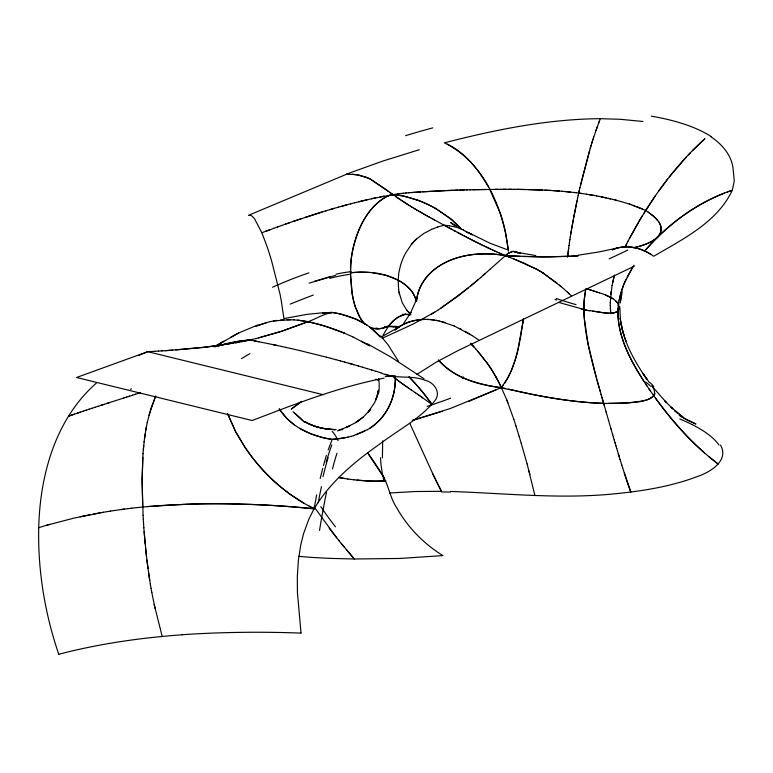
<?xml version="1.0" encoding="UTF-8"?>
<svg xmlns="http://www.w3.org/2000/svg" width="773" height="773" viewBox="0 0 773 773"><rect width="100%" height="100%" fill="white"/><g stroke="black" fill="none" stroke-linecap="round" stroke-linejoin="round"><path stroke-width="1.16" d="M379.176 387.679L379.166 384.403M610.245 302.687L612.023 285.546M58.758 654.258A295.441 228.393 70.1 0 1 38.727 527.669C40.012 474.912 55.521 418.792 96.538 382.964M618.014 308.408C616.786 337.047 631.841 363.088 647.117 386.181M142.783 457.394L142.116 481.966L143.082 515.311M143.053 453.384L142.116 478.245L142.696 507.011L131.69 508.199M379.166 388.49L378.809 392.549M619.598 306.224C618.835 319.114 595.993 310.417 588.243 310.543M382.693 440.823L382.403 457.829M143.005 453.857L143.739 445.461M143.314 449.857L144.155 441.547M610.747 294.165L611.095 291.286M618.226 305.673L618.564 302.929M144.116 441.924L145.179 433.856M568.657 248.297L567.585 257.09L569.054 245.379M144.599 438.001L146.464 426.445M569.025 245.592L569.469 242.461M522.79 322.882L517.939 349.667A63.782 15.837 -83.9 0 1 515.378 359.242L511.649 369.871L507.639 378.297L501.406 387.428L498.711 388.635M569.43 242.712L569.894 239.562M620.178 303.016L622.217 291.962M620.284 302.233L621.115 296.648M416.57 300.658L417.12 296.967A47.607 45.491 11.8 0 1 422.097 283.594C435.015 261.661 462.186 253.573 486.304 253.873A111.051 106.123 11.7 0 1 505.542 255.621L519.958 256.385M569.846 239.843L570.339 236.673M570.281 236.992L571.257 230.953M607.974 403.438C616.332 402.26 665.572 406.125 652.277 386.49M570.735 234.142L573.228 219.735M619.018 300.214C613.83 329.491 628.613 357.435 643.89 381.311M571.672 228.499L577.006 200.854M145.778 430.068L147.228 422.686M585.605 289.566L584.069 301.663A56.854 27.326 82.2 0 0 583.876 309.606C584.417 333.318 590.582 356.411 596.775 379.166M378.509 390.288L377.591 395.119L378.499 390.355L375.91 399.873L377.437 395.515L374.741 402.433L367.832 412.656L370.625 409.255L363.783 416.579L355.667 422.667L359.86 419.778M573.682 217.358L577.566 198.236M316.659 494.865L314.089 508.779L308.823 519.224L303.528 533.785L300.716 545.11L298.349 560.618L297.325 576.484L297.421 592.562L301.026 633.019M585.828 288.687L584.282 298.726L583.876 309.606A79.986 38.447 82.2 0 0 584.311 318.341L588.05 343.985L595.944 376.161M612.061 285.566L613.965 276.976M619.028 300.156L623.676 284.464L632.623 267.303M577.537 198.371L578.136 195.637M578.117 195.704L579.924 187.655M579.315 190.351L578.697 193.057L575.962 192.709M147.199 422.638L150.986 408.376L155.856 395.853M612.641 282.705L614.487 275.091M579.885 187.81L589.596 150.349M580.494 185.201L590.959 145.797M320.225 478.419L322.728 468.293M619.569 297.508L621.801 289.556L625.956 279.343M323.472 465.472L326.37 455.432M148.986 415.304L154.88 398.008M654.818 394.153L654.992 393.583M331.714 312.717L331.047 312.379M590.214 148.261L592.34 141.343M591.606 143.71L593.046 139.159M593.017 139.246L593.741 136.995M593.722 137.063L599.568 120.598M328.158 449.925L332.235 439.383A97.485 93.108 46.3 0 0 341.405 438.426L348.082 437.122M416.376 299.866L409.806 314.601M595.886 130.656L597.345 126.559M598.824 122.569L600.321 118.675L620.448 119.303L642.972 121.496M626.671 243.804L625.396 246.481L627.985 241.157M628.024 241.166L639.426 220.45L655.398 195.724M383.089 335.202L388.423 326.225L392.935 321.23A127.468 55.463 79.3 0 1 400.675 315.886L405.429 314.176M629.357 238.528L642.527 215.425M627.067 277.034L633.928 265.303M331.627 312.891C324.583 313.123 314.389 319.916 306.398 322.264M462.351 378.557L463.307 376.895M411.033 312.398L403.873 323.046M654.567 394.723C648.586 401.689 637.976 401.313 629.589 402.704C613.839 404.047 597.983 403.477 582.272 401.999C558.773 399.747 535.525 395.399 512.547 390.094C486.401 385.292 457.258 381.62 438.62 360.276M644.083 212.923C661.079 185.742 681.013 160.185 704.918 138.715L692.415 150.687M504.537 383.34C516.49 364.875 519.842 342.478 523.031 321.124A98.471 23.992 -83.9 0 0 523.263 319.085M658.799 190.941L667.553 179.191M503.494 384.809L501.406 387.428C483.367 385.746 465.114 380.992 450.157 370.422A72.16 68.961 11.7 0 1 441.141 362.875L438.368 360.005M431.624 229.368L423.672 233.552L416.328 239.166A42.418 35.114 -61.6 0 0 411.362 244.481L405.709 252.955A53.308 44.138 -61.6 0 0 400.607 265.013L398.839 272.608L398.153 280.145L385.978 275.304L372.663 272.734M669.36 176.891L686.405 156.977M644.257 251.544C667.688 224.025 697.951 201.821 732.35 190.206L734.273 180.969L733.248 170.398A227.745 89.243 -9.6 0 0 710.918 136.695M644.479 251.273C666.113 225.996 693.429 205.203 724.533 193.066M688.385 154.861L690.386 152.764M489.976 269.333L507.475 253.795L512.267 251.544A113.032 27.847 -83.5 0 1 516.818 252.423M481.85 253.94A108.655 103.824 11.7 0 1 501.696 255.003L505.542 255.621L508.557 253.013L512.489 251.515A112.423 27.683 -83.6 0 1 517.089 252.645M489.879 269.419L482.903 275.584M485.415 273.381L480.526 277.652M480.748 277.459L470.728 285.981M394.926 330.177L400.066 326.322L382.084 336.603M478.381 279.517L457.703 296.339L437.914 310.157M395.699 329.54L396.964 328.496A92.325 60.168 60.2 0 1 407.941 322.418M468.544 287.778L440.939 308.205M337.646 430.986L339.898 429.672L342.816 429.517M291.44 408.975L301.673 401.39M291.247 409.13L301.19 401.747M363.32 417.12L354.962 423.015L345.831 427.614L349.715 425.894L338.284 430.493M369.794 428.252L372.151 426.638A58.39 55.772 46.3 0 0 380.645 418.956A60.922 58.188 46.3 0 0 388.916 406.714C393.563 397.399 395.66 386.906 395.341 376.528A66.526 63.55 46.3 0 1 395.38 378.577L394.771 387.775A66.072 63.106 46.3 0 1 389.515 405.41C384.848 415.555 377.031 424.155 367.359 429.749M416.86 374.432L436.059 362.266L457.732 350.72L634.295 266.183M437.731 310.273L431.711 313.993M434.687 312.176L412.792 324.245L382.055 338.371M214.044 346.932L238.741 332.96L257.767 324.989M215.938 345.85L223.812 341.251L219.832 343.57M367.475 429.614L353.464 435.663M231.03 337.047L238.741 332.96M364.817 431.063L356.392 434.697M498.981 388.51L468.448 401.545M496.537 389.602L450.263 408.521L412.231 420.444M138.995 355.348L147.759 351.676L154.987 351.309M431.605 229.359L437.779 227.001M257.457 325.675L270.308 321.558M306.523 322.215L281.565 331.288L256.365 338.477M305.19 322.747L280.725 331.559L258.511 337.936M419.314 149.711L382.674 161.113L349.696 172.949L248.433 215.338L251.312 215.512L254.462 218.546L261.854 232.741L269.7 229.813M265.728 231.291L273.652 228.364M727.113 192.071L732.35 190.206C717.238 222.315 682.917 239.128 653.707 256.259C642.034 247.746 625.879 243.601 612.264 249.882C624.71 244.133 639.522 247.099 650.721 254.278M273.516 228.412L277.623 226.914M277.439 226.982L281.623 225.484M281.372 225.571L289.653 222.643M285.334 224.16L301.799 218.498M309.171 283.121L335.743 275.294M407.941 322.409C417.507 318.988 428.02 318.592 437.933 320.718M293.296 221.378L322.196 211.947M74.469 414.125L68.488 416.183L80.402 412.115M442.166 411.362L412.869 420.27M77.281 413.169L83.349 411.13M83.126 411.197L86.286 410.154M86.054 410.231L89.214 409.178M305.354 217.31L326.283 210.71M314.524 281.295L330.187 276.637M88.972 409.265L92.132 408.221M91.9 408.299L95.05 407.274M138.183 393.36L140.28 392.674M94.818 407.352L97.949 406.327M135.314 394.298L138.357 393.302M97.727 406.395L103.737 404.453M132.444 395.225L135.468 394.249M100.645 405.448L109.505 402.598M129.574 396.153L132.579 395.187M126.714 397.08L129.69 396.114M106.471 403.574L123.893 397.979M437.76 226.991L443.982 225.175L449.509 225.793M123.844 397.998L126.791 397.051M215.242 346.681L237.079 341.521A277.072 214.189 70.1 0 1 249.795 339.994L256.221 338.506M215.3 346.652L227.571 343.338A264.791 204.7 70.1 0 1 249.795 340.014L251.959 339.511M325.723 210.874L334.458 208.295M329.829 209.647L338.555 207.125M267.081 322.341L257.709 325.568A83.996 74.082 57.2 0 0 255.689 326.467M38.766 527.679A331.965 104.655 1.1 0 1 46.979 525.167L73.802 518.161L103.476 512.248M46.979 525.167L49.801 524.345M350.498 436.523L353.966 435.547M405.564 314.167L399.158 316.669A126.55 55.086 79.3 0 0 389.892 324.36L388.423 326.225C382.954 328.699 376.509 329.936 370.731 327.762M338.081 207.261L346.748 204.864M634.788 247.457C646.044 245.176 668.394 237.031 658.857 221.938M342.217 206.101L350.855 203.772M633.242 247.862C644.44 245.263 667.601 238.519 659.359 222.769M58.574 654.325C99.012 643.735 140.56 637.802 182.215 634.788M350.527 203.869L354.971 202.71M354.691 202.787L367.368 199.685M347.492 437.267L351.058 436.378M358.875 201.734L375.707 197.811M340.081 429.614L342.536 429.469M617.791 247.94L598.602 252.017L578.146 255.206M371.455 198.748L397.921 193.81M267.98 343.57L249.795 339.994L235.639 342.816M249.795 339.994L241.389 341.743M80.141 516.75L89.929 514.731M379.891 196.912L384.094 196.052M270.231 321.587L276.889 320.418M284.522 318.466L307.123 314.35L324.312 312.611M93.301 514.074L100.055 512.837M238.983 342.197L208.449 346.826L175.742 349.966M375.234 328.39L377.079 328.061M345.038 437.76L332.235 439.383A97.369 93.002 46.3 0 1 323.075 437.663L311.017 433.895L299.615 428.348M233.33 343.212L202.845 347.473L165.432 350.681M103.408 512.257L110.404 511.117M273.545 320.94L290.571 319.732M384.596 326.805L388.423 326.225L399.67 326.525M384.104 378.171C338.7 386.964 295.247 404.008 252.182 420.531L76.575 377.495L147.759 351.676L323.365 394.732M110.317 511.127L113.902 510.586M384.973 326.747L395.931 326.535M113.815 510.595L128.134 508.624M120.897 509.571L124.472 509.098M128.067 508.634L131.748 508.19M397.766 193.82L400.656 193.521M400.424 193.55L403.419 193.25M142.696 507.011L167.635 505.059L199.753 503.861A285.556 90.026 1.1 0 1 233.069 503.899L249.795 504.373A331.366 104.471 1.1 0 1 314.089 508.789M403.11 193.279L406.212 192.989M405.825 193.028L409.043 192.738M147.17 506.576L186.718 504.189A276.821 87.272 1.1 0 1 230.972 503.87L253.902 504.547A336.951 106.23 1.1 0 1 293.18 506.895L314.089 508.779C330.11 482.014 354.556 461.771 379.765 444.031C398.211 429.923 419.932 419.053 434.784 400.829C441.634 392.442 433.817 382.036 424.783 380.181C410.463 374.567 394.568 379.804 380.703 372.741M408.579 192.777L420.638 191.849M389.544 493.01L415.401 491.522L441.509 491.299A291.701 190.11 60.2 0 1 433.904 476.197L409.912 423.575M411.362 192.545L445.113 190.535M280.29 320.051L283.701 319.819M172.669 350.188L161.944 350.903M578.098 255.844L570.976 256.269M422.792 191.704L464.244 189.897M577.895 255.863L549.7 256.907L523.012 256.51M158.436 351.106L162.127 350.894M154.9 351.309L158.562 351.106M481.84 253.94C456.621 254.356 427.894 265.583 418.724 291.044A47.172 45.076 11.9 0 0 416.473 301.228M422.01 319.5L425.498 319.394M569.943 256.327L540.742 256.916L509.088 255.844M447.016 190.458L453.336 190.226M454.64 190.177L457.838 190.081M459.751 190.023L467.462 189.82M466.264 189.849L470.67 189.743M469.559 189.772L486.632 189.462M472.873 189.694L497.88 189.346M495.097 189.375L500.604 189.337M600.321 118.675C547.487 119.081 495.338 129.748 444.349 142.831C484.062 162.185 503.31 208.478 508.305 250.22M500.46 189.337L506.064 189.317M503.146 189.317L511.571 189.317M508.557 189.317L514.335 189.337M349.56 174.08L346.71 174.089L356.74 174.717L366.673 177.481A219.851 87.397 87.4 0 1 370.934 179.384M514.006 189.327L525.476 189.472M287.025 319.713L294.03 319.887M516.75 189.356L542.414 190.003M402.115 314.282L409.555 314.698M405.844 314.331L409.12 314.369M527.843 189.52L550.927 190.458M450.688 491.483C505.001 493.242 559.43 499.29 613.743 493.908C642.083 491.126 670.626 486.71 697.352 476.535C709.914 472.419 729.393 460.776 720.571 445.084M606.167 412.048L603.674 403.351C571.45 402.346 539.602 396.443 508.296 389.099M336.216 429.575C325.626 429.546 314.853 427.382 305.596 422.097C314.592 427.198 324.921 429.353 335.182 429.614C324.612 429.276 313.838 427.063 304.688 421.556M427.256 319.423L429.025 319.5M368.818 481.009L353.995 479.83M544.839 190.119L559.391 191.037M553.42 190.612L562.193 191.269M293.904 319.887L297.489 320.157A115.167 101.563 57.2 0 1 307.818 321.694A234.973 229.301 -74.5 0 1 326.312 326.593L344.207 333.066M370.982 272.521L360.208 272.135L350.449 272.743L352.188 293.75A92.171 39.896 -79.8 0 0 355.087 306.263L359.242 316.534L364.518 323.771M352.401 174.215L359.542 175.258L366.837 177.548A220.392 87.504 87.2 0 1 371.137 179.636L389.679 192.284M561.971 191.25L570.532 192.071M564.802 191.501L576.001 192.709M370.992 272.56L377.011 273.313M390.983 326.496L388.423 326.225L383.012 328.1L377.746 328.902L371.079 327.974M430.725 319.636L434.281 320.07M390.771 326.467L393.583 326.776M393.167 326.728L396.211 327.066M395.621 326.998L398.887 327.375M297.363 320.157L307.818 321.694M353.947 479.811L347.869 479.009M581.383 193.434L578.697 193.057L586.639 194.216M535.776 255.554L519.079 252.694M344.806 478.545A152.996 84.247 19.1 0 1 338.632 477.482A149.991 82.595 19.1 0 0 344.845 478.555L347.918 479.028M586.523 194.197L594.244 195.501M449.49 225.784L456.679 227.31L463.394 229.977M409.999 314.756L408.144 314.447L410.26 314.949M589.074 194.612L596.698 195.946M592.437 311.326C599.297 311.123 619.598 318.061 619.608 306.282M596.543 195.917L599.123 196.41M436.069 320.36L439.721 321.114M254.346 340.864L258.897 341.743M589.741 310.833L581.016 308.939M598.978 196.381L606.177 197.869M601.375 196.864L612.912 199.424M267.893 343.55L277.043 345.473M272.415 344.487L281.565 346.449M586.804 310.244L558.367 302.311M281.469 346.42L286.087 347.435M513.204 251.476L520.577 253.109L515.04 251.727M285.991 347.415L290.6 348.449M290.513 348.43L295.102 349.483M608.38 198.361L610.641 198.883M295.035 349.464L299.615 350.536M299.557 350.517L326.67 357.242M505.146 388.346L501.406 387.428L495.976 377.05M439.653 321.104L454.157 325.935M612.863 199.415L621.405 201.647M615.057 199.965L617.212 200.516M326.612 357.232L331.192 358.43M331.115 358.411L335.704 359.638M441.46 321.549L445.084 322.573M335.608 359.609L340.226 360.865M340.101 360.836L344.739 362.112M344.603 362.073L353.763 364.663M621.386 201.647L631.155 204.623M349.106 363.339L358.276 365.967M358.112 365.919L362.779 367.291M586.813 288.88L588.514 289.382M362.624 367.243L367.291 368.634M588.321 289.334L591.413 290.262M367.136 368.586L371.803 369.996M589.799 289.778L594.224 291.131M371.649 369.948L376.306 371.369M592.698 290.658L596.94 292.001M376.171 371.33L380.809 372.77M385.234 374.161L389.776 375.61M595.5 291.537L599.539 292.861M629.251 204.004L645.648 210.44M506.586 249.437L489.898 243.176L465.559 231.185M417.101 199.985C408.656 197.405 399.651 194.013 390.8 194.922A108.655 47.076 -79.8 0 0 381.63 199.637C364.151 212.517 355.493 234.035 351.831 254.8A47.172 20.407 -79.8 0 0 350.613 265.545L350.527 276.628L351.821 291.411A91.05 39.394 -79.8 0 0 355.474 307.374L360.972 319.442A72.16 31.258 -79.8 0 0 365.011 324.293M599.49 292.841C606.621 295.141 614.371 297.837 618.7 304.398M632.923 205.232L634.691 205.85M636.459 206.497L642.807 209.097M605.491 294.977L612.97 298.707M509.745 257.312L501.223 253.815M513.716 258.897L536.694 269.255M505.542 255.621L524.471 263.322L536.993 269.429M344.159 333.057L352.884 336.902M499.049 252.887L501.281 253.844M496.884 251.93L499.155 252.926M454.147 325.926L472.226 335.617M497.02 251.998L492.556 249.988M494.894 251.051L484.004 245.969M490.662 249.109L479.83 243.93M447.354 144.107C465.646 153.083 478.69 169.905 488.584 187.24M352.865 336.893L369.649 345.802A196.709 191.955 -74.5 0 0 361.368 341.144M375.804 379.118L378.48 380.422M482.323 245.147L477.772 242.906M478.245 243.137L471.772 239.881M689.313 420.86L695.951 424.019A194.236 160.832 -61.6 0 1 689.313 420.85L687.139 419.72M476.236 242.133L469.829 238.886M459.606 328.448L461.423 329.366M470.332 239.137L466.051 236.924M468.419 238.152L464.206 235.958M309.2 506.218L314.089 508.779L304.388 503.503A165.847 146.31 57.2 0 1 244.229 446.166L235.446 431.286L227.562 413.584M464.65 236.19L459.181 233.311M367.494 343.869L390.549 356.826L424.058 378.789M460.988 234.258L462.805 235.224M468.651 232.818L472.467 234.837L469.491 233.262M457.413 232.364L460.592 234.064M447.2 226.895L431.547 218.353M458.833 233.127L445.548 226.016M453.925 230.499L455.655 231.427M448.746 227.726L452.021 229.484M370.934 179.462L386.635 190.013M433.131 219.223L434.706 220.092M431.817 218.508L428.348 216.575M430.261 217.648L426.735 215.677M427.102 215.889L420.222 211.986M425.498 214.991L418.579 211.039M463.375 229.968L467.974 232.963M465.037 331.317L470.428 334.496M456.901 226.344L450.611 222.537L454.862 225.793M418.995 211.29L413.603 208.121M435.112 208.198L450.33 218.45L460.312 228.006M417.333 210.324L410.279 206.12M304.436 503.523L290.687 494.633A163.432 144.184 57.2 0 1 258.501 465.095L254.945 460.805A172.36 152.068 57.2 0 1 244.915 447.181L236.026 432.484L227.581 413.758M645.629 210.42L653.668 216.121L658.857 221.938M412.299 207.338L402.047 200.932M408.927 205.289L389.582 192.206M367.049 325.153L355.909 319.143L340.912 314.157A97.456 93.089 46.3 0 0 331.752 312.437A95.031 90.77 46.3 0 0 322.583 313.384A97.553 93.175 46.3 0 1 331.752 312.437A96.635 92.306 46.3 0 1 340.99 314.167C355.841 317.761 370.335 324.979 380.268 336.864M542.946 272.956L557.314 283.382M472.158 335.579L479.318 340.429M543.177 273.111L561.362 286.764M400.559 199.956L395.65 196.622M648.247 212.044L656.248 218.624M410.647 389.495L415.285 392.684M409.149 388.471L411.449 390.046M416.28 393.37L417.7 394.346M415.043 392.52L416.483 393.505M408.028 387.698L409.526 388.722M417.536 394.23L418.927 395.196M406.936 386.935L408.415 387.959M418.802 395.109L420.174 396.056M517.098 252.607L517.949 253.206M420.077 395.998L432.001 404.521A226.006 220.547 -74.5 0 0 408.878 376.741A225.803 220.353 -74.5 0 1 431.972 404.54L430.629 403.506M407.323 387.205L404.801 385.447M421.372 396.897L422.676 397.805M406.25 386.461L401.767 383.292M404.144 384.983L400.791 382.596M394.124 195.54L391.061 193.308M399.844 381.901L401.1 382.809M398.907 381.224L400.114 382.104M397.998 380.548L399.139 381.389M398.182 380.683L392.723 376.499M386.8 190.139L388.239 191.211M397.235 379.978L394.501 377.881M369.639 326.969L380.345 336.97M294.349 424.87L287.16 418.744L279.275 409.052M677.08 412.56L674.665 410.695L683.119 417.265L671.012 407.129L672.848 408.859L664.944 401.052L666.481 402.656L651.668 385.804M709.005 456.727L718.214 464.071A229.359 212.063 44.3 0 1 711.276 458.611C685.361 437.46 663.949 411.333 645.407 383.621M559.401 285.102L563.382 288.503M563.411 288.532L571.373 295.808M704.532 452.901C686.038 436.735 669.94 418.019 655.533 398.172M567.401 292.097L569.392 293.943M615.646 300.881L616.216 301.412M473.607 346.613L475.733 348.855M616.728 301.934L618.729 304.436M475.492 348.613L486.845 362.566A127.468 62.14 77.9 0 1 495.995 377.021M380.693 335.888L388.268 345.087L398.597 361.522M477.376 350.691L488.623 365.136M461.085 228.885L452.118 219.918L437.257 209.464A113.032 104.703 44.6 0 0 417.111 199.946M346.352 549.613L354.334 558.985L399.67 558.464L442.89 555.603C423.826 543.825 407.651 527.292 396.675 507.726C389.805 497.387 388.587 484.555 381.978 474.226C377.524 466.931 372.789 459.79 367.658 452.949M344.13 546.946L338.729 540.346M341.231 543.429L354.334 558.985L331.259 558.406A188.042 54.661 1.8 0 1 300.581 556.512M656.982 219.455L657.668 220.286M339.163 540.878L329.143 528.104M336.719 537.834L314.167 506.982M406.598 309.867A40.979 33.925 -61.6 0 0 410.888 314.234A40.979 33.925 -61.6 0 1 406.579 309.857L402.24 302.697L398.994 292.059M368.025 453.432L384.616 478.651M649.475 382.722L643.039 373.639L647.078 379.466C634.275 361.213 622.912 340.864 620.217 318.389L622.439 330.303L625.869 341.135L625.56 340.246M648.731 388.539L650.412 390.974M279.246 408.907L282.957 414.038A55.762 53.269 46.3 0 0 289.411 420.86C298.107 428.609 308.852 433.759 320.012 436.89A91.9 87.774 46.3 0 0 332.235 439.383M412.618 292.6L415.072 297.141A89.339 42.592 -20.8 0 1 416.251 301.238M489.782 189.424L500.034 212.623A84.257 40.409 82.3 0 1 505.571 232.489L508.373 251.215M432.861 474.042L437.074 482.681A266.772 173.867 60.2 0 0 441.509 491.299M513.794 419.295L506.711 399.67L499.609 383.823A126.55 61.618 77.8 0 0 488.613 365.175M261.854 232.741L266.84 245.969A92.325 11.866 77.9 0 1 271.516 260.53L280.087 294.407A44.931 5.778 77.9 0 1 281.333 301.074L283.991 319.123M506.711 399.67L507.958 402.849M513.794 419.285L515.978 426.068M624.391 473.173L622.623 467.665M621.753 464.921L622.642 467.742M621.782 465.017L620.033 459.413M515.978 426.049L519.147 436.339M620.081 459.549L618.342 453.877M619.241 456.814L617.511 451.103M616.68 448.33L617.569 451.316M519.137 436.32L521.205 443.229M624.004 335.772L621.038 323.955M615.849 445.548L616.748 448.562M615.028 442.755L615.926 445.808M614.206 439.963L615.115 443.035M521.195 443.2L527.128 464.003M613.395 437.17L614.293 440.272M612.574 434.368L613.482 437.489M601.046 394.269L604.486 406.183M601.916 397.293L603.674 403.351M610.96 428.754L612.68 434.706M606.109 411.845L608.622 420.628M599.548 389.032L601.201 394.771M608.535 420.309L611.057 429.102M600.177 391.235L597.104 380.403M162.204 636.459L154.175 604.399M599.317 388.21L596.312 377.514M527.128 463.974L534.916 495.561M528.993 470.97L529.901 474.458M155.054 608.448L151.788 592.34M416.28 301.489C414.463 291.759 406.443 284.696 398.143 280.135L398.655 289.769M399.467 294.32L398.636 289.759M151.054 588.311L151.808 592.476M150.358 584.282L151.083 588.475M150.387 584.465L148.474 572.184M149.73 580.455L146.87 560.048M147.943 568.397L145.527 547.883M146.426 556.27L144.107 531.602M145.16 544.076L143.817 527.515M610.284 305.499L610.738 313.683M620.342 319.21L619.888 307.963M379.147 383.582L378.973 381.128A57.26 56.893 4.7 0 0 378.683 378.683M143.546 523.427L143.826 527.698M610.37 308.253L610.535 310.997M143.305 519.33L143.556 523.582M143.082 515.233L143.305 519.456M610.284 302.707L610.245 305.47M384.123 481.405A85.571 62.004 81.5 0 1 380.519 457.761M357 480.149A123.728 68.13 19.1 0 0 385.872 480.806A118.424 65.212 19.1 0 1 368.818 481.009M400.028 326.264A105.515 68.768 60.2 0 1 422.029 319.587M319.529 530.423A200.429 31.896 -85.1 0 1 326.583 492.024M326.177 462.235A148.02 18.533 -82.3 0 1 331.859 444.9M332.467 468.921A143.701 18.852 -83.2 0 1 336.96 453.249M332.081 431.402A145.121 24.688 87.2 0 1 338.043 440.668M335.453 526.848A216.382 96.693 44.5 0 1 320.756 506.644M300.61 556.473A142.251 41.355 1.8 0 1 298.755 556.309M307.818 321.723A227.31 221.812 -74.5 0 1 344.169 333.037M131.507 388.819A254.607 2.503 -24.6 0 1 130.453 389.302M323.027 476.506A165.412 22.948 -83.6 0 1 328.11 457.684M318.205 502.75A209.802 37.877 -86.4 0 1 321.452 486.69M441.306 491.889A182.099 43.694 -0.4 0 1 450.369 492.063M411.381 244.49A42.418 35.114 -61.6 0 1 416.347 239.186M412.714 292.561A136.773 65.212 -20.8 0 0 398.095 280.174A136.773 60.429 -21.8 0 0 377.079 273.256M329.781 278.367A87.716 37.8 -22.5 0 1 349.415 274.376M336.11 274.173A83.996 39.104 -23.6 0 1 351.126 271.652M290.126 304.137A139.43 26.185 -21.4 0 1 313.287 295.073M272.56 287.218A141.932 47.839 -21.2 0 1 308.881 272.859M470.796 343.231A196.448 96.557 78.3 0 1 473.936 346.362M630.913 491.928A391.776 187.51 82.2 0 1 624.497 473.066M630.72 492.159A389.254 186.544 82.2 0 1 624.275 473.24M692.028 424.503A210.188 58.651 3.1 0 1 719.035 445.093M679.786 418.956A210.188 58.458 3.1 0 1 692.009 424.503M649.89 382.471A152.3 33.394 10.3 0 1 653.842 386.703M689.226 421.014A217.087 179.751 -61.6 0 1 679.283 415.275A217.744 180.264 -61.5 0 0 687.062 419.855M435.102 208.227A112.423 104.065 44.5 0 0 417.932 200.313L403.477 196.091L392.568 194.41A111.051 48.1 -79.8 0 0 383.698 198.294C367.194 208.971 358.218 227.948 353.512 246.442A47.607 20.6 -79.8 0 0 350.99 261.139L350.449 272.743L354.73 272.386A89.339 39.462 -21.8 0 1 369.378 272.386M651.349 116.192A227.745 86.934 -10 0 1 711.199 136.56M405.603 135.642A443.557 196.042 -9 0 1 432.793 127.864M645.6 382.017A152.242 32.273 11.3 0 1 650.663 386.287M523.408 318.805A96.577 23.605 -83.9 0 1 522.867 322.94M556.647 300.04A75.638 10.764 21.2 0 1 554.975 299.46M576.001 304.62A89.494 17.335 21.8 0 1 556.27 298.484M294.484 413.033A113.718 8.31 48.6 0 1 302.958 420.783M292.967 411.719A113.824 8.319 48.6 0 1 304.581 422.338M450.591 398.211A219.59 52.206 -13 0 1 427.111 406.424M470.428 343.763A190.612 93.262 78 0 1 473.559 346.922M385.196 376.683A293.064 107.051 -43.8 0 1 395.322 375.775M249.901 353.638A225.996 5.788 -29.5 0 1 241.437 358.633M536.684 269.333A220.392 128.163 82.6 0 1 542.936 273.043M537.003 269.352A219.851 128.086 82.8 0 1 543.197 273.024M627.869 250.046A443.557 151.894 -12.3 0 1 609.143 258.839M182.128 634.72A342.758 99.64 1.8 0 1 301.016 633.106"/></g></svg>
